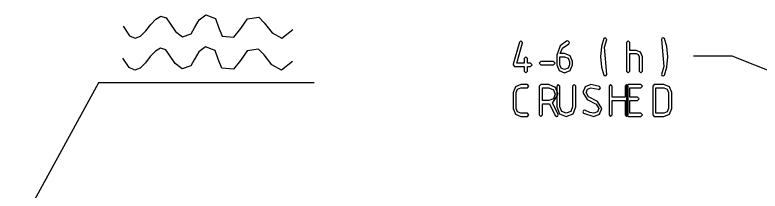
# Model space of a CAD drawing. Header units: metres. Extents: x 0 to 16.5, y 0 to 11.5.
# Drawn here: x 5.601 to 6.787, y 5.923 to 6.203 of the extents above; entities that cross this region are included whole.
import ezdxf

# ---------------------------------------------------------------- set-up
doc = ezdxf.new("R2010")
doc.units = ezdxf.units.M

msp = doc.modelspace()

# ---------------------------------------------------------------- linework, layer by layer
for points in [[(5.7736, 6.185), (5.7834, 6.17), (5.7925, 6.1658), (5.801, 6.1693), (5.8092, 6.1776), (5.8172, 6.1876), (5.8251, 6.1963), (5.8333, 6.2009), (5.8417, 6.1982), (5.8478, 6.1897), (5.8564, 6.1768), (5.8676, 6.1684), (5.8814, 6.1731), (5.8869, 6.1826), (5.8944, 6.1953), (5.9051, 6.203), (5.9202, 6.1972), (5.9253, 6.1837), (5.931, 6.1692), (5.9496, 6.1674), (5.9606, 6.1814), (5.9713, 6.1969), (5.9893, 6.1993), (5.998, 6.1902), (6.0106, 6.1744), (6.026, 6.1661), (6.0433, 6.1796)], [(6.0427, 6.1288), (6.0254, 6.1154), (6.0101, 6.1236), (5.9976, 6.1395), (5.9888, 6.1486), (5.9708, 6.1461), (5.96, 6.1307), (5.9491, 6.1167), (5.9306, 6.1184), (5.9248, 6.1329), (5.9196, 6.1465), (5.9046, 6.1522), (5.8939, 6.1446), (5.8864, 6.1318), (5.8809, 6.1223), (5.8671, 6.1176), (5.8559, 6.126), (5.8473, 6.1389), (5.8412, 6.1474), (5.8327, 6.1501), (5.8246, 6.1456), (5.8166, 6.1368), (5.8087, 6.1269), (5.8005, 6.1186), (5.7919, 6.1151), (5.7829, 6.1193), (5.7731, 6.1343)], [(7.0233, 6.0264), (6.7427, 6.1373), (6.6813, 6.1373)], [(6.0774, 6.0949), (5.7341, 6.0949), (5.6011, 5.8523)]]:
    msp.add_lwpolyline(points)
for points in [[(6.3964, 6.1212), (6.4116, 6.1212), (6.4116, 6.1136), (6.4142, 6.1111), (6.4167, 6.1136), (6.4167, 6.1212), (6.4216, 6.1212), (6.4243, 6.1238), (6.4216, 6.1262), (6.4167, 6.1262), (6.4167, 6.1338), (6.4142, 6.1364), (6.4116, 6.1338), (6.4116, 6.1262), (6.3997, 6.1262), (6.4089, 6.1584), (6.4091, 6.1592), (6.4065, 6.1617), (6.4041, 6.1598), (6.394, 6.1245), (6.3939, 6.1238), (6.3964, 6.1212)], [(6.4787, 6.1612), (6.4691, 6.154), (6.4634, 6.1389), (6.4634, 6.1236), (6.4671, 6.1148), (6.476, 6.1111), (6.4849, 6.1148), (6.4886, 6.1238), (6.4886, 6.1288), (6.485, 6.1378), (6.476, 6.1415), (6.4686, 6.1415), (6.4724, 6.1503), (6.4824, 6.157), (6.4836, 6.1592), (6.4811, 6.1617), (6.4787, 6.1612)], [(6.5393, 6.1516), (6.5429, 6.1642), (6.5403, 6.1667), (6.5382, 6.1656), (6.5344, 6.1529), (6.5328, 6.1364), (6.5344, 6.1199), (6.5382, 6.1073), (6.5403, 6.1061), (6.5422, 6.1069), (6.5429, 6.1086), (6.5393, 6.1516)], [(6.5745, 6.1136), (6.577, 6.1111), (6.5795, 6.1136), (6.5795, 6.1415), (6.5896, 6.1415), (6.5932, 6.14), (6.5947, 6.1364), (6.5947, 6.1136), (6.5972, 6.1111), (6.5997, 6.1136), (6.5997, 6.1366), (6.5967, 6.1436), (6.5896, 6.1465), (6.5795, 6.1465), (6.5795, 6.1592), (6.577, 6.1617), (6.5745, 6.1592), (6.5745, 6.1136)], [(6.6336, 6.1212), (6.63, 6.1086), (6.6308, 6.1069), (6.6326, 6.1061), (6.6347, 6.1073), (6.6385, 6.1199), (6.6401, 6.1364), (6.6385, 6.1529), (6.6347, 6.1656), (6.6326, 6.1667), (6.6308, 6.166), (6.63, 6.1642), (6.6336, 6.1212)], [(6.476, 6.1364), (6.4814, 6.1343), (6.4836, 6.1288), (6.4836, 6.1238), (6.4814, 6.1183), (6.476, 6.1162), (6.4706, 6.1183), (6.4684, 6.1238), (6.4684, 6.1364), (6.476, 6.1364)], [(6.4608, 6.1264), (6.4583, 6.1288), (6.4381, 6.1288), (6.4356, 6.1264), (6.4381, 6.1238), (6.4583, 6.1238), (6.4608, 6.1264)], [(6.4065, 6.0923), (6.3976, 6.0886), (6.3939, 6.0796), (6.3939, 6.0543), (6.3976, 6.0454), (6.4065, 6.0417), (6.4167, 6.0417), (6.4192, 6.0442), (6.4167, 6.0467), (6.4065, 6.0467), (6.4012, 6.0489), (6.3989, 6.0543), (6.3989, 6.0796), (6.4012, 6.0851), (6.4065, 6.0872), (6.4167, 6.0872), (6.4192, 6.0897), (6.4167, 6.0923), (6.4065, 6.0923)], [(6.4659, 6.077), (6.4615, 6.0879), (6.4508, 6.0923), (6.4381, 6.0923), (6.4356, 6.0897), (6.4356, 6.0442), (6.4381, 6.0417), (6.4406, 6.0442), (6.4406, 6.0619), (6.4508, 6.0619), (6.4517, 6.0619), (6.4611, 6.0431), (6.4634, 6.0417), (6.4652, 6.0424), (6.4659, 6.0442), (6.4656, 6.0454), (6.4568, 6.063), (6.4659, 6.077)], [(6.4508, 6.0872), (6.458, 6.0842), (6.4609, 6.0771), (6.458, 6.0699), (6.4508, 6.0669), (6.4406, 6.0669), (6.4406, 6.0872), (6.4508, 6.0872)], [(6.4912, 6.0923), (6.4887, 6.0897), (6.4887, 6.0568), (6.4857, 6.0496), (6.4786, 6.0467), (6.4714, 6.0496), (6.4684, 6.0568), (6.4684, 6.0897), (6.4659, 6.0923), (6.4634, 6.0897), (6.4634, 6.0569), (6.4678, 6.0461), (6.4786, 6.0417), (6.4893, 6.0461), (6.4937, 6.0569), (6.4937, 6.0897), (6.4912, 6.0923)], [(6.5284, 6.0655), (6.5142, 6.0728), (6.51, 6.0796), (6.5123, 6.085), (6.5176, 6.0872), (6.5292, 6.0849), (6.5303, 6.0846), (6.5321, 6.0854), (6.5329, 6.0872), (6.5313, 6.0895), (6.5176, 6.0923), (6.5087, 6.0886), (6.505, 6.0796), (6.5118, 6.0684), (6.5262, 6.061), (6.5304, 6.0543), (6.5282, 6.0489), (6.5227, 6.0467), (6.516, 6.0478), (6.509, 6.0513), (6.5075, 6.0518), (6.5058, 6.051), (6.505, 6.0493), (6.5061, 6.0472), (6.5227, 6.0417), (6.5317, 6.0454), (6.5354, 6.0543), (6.5284, 6.0655)], [(6.5492, 6.0417), (6.5517, 6.0442), (6.5517, 6.067), (6.5721, 6.067), (6.5721, 6.0442), (6.5745, 6.0417), (6.577, 6.0442), (6.577, 6.0897), (6.5745, 6.0923), (6.5721, 6.0897), (6.5721, 6.0721), (6.5517, 6.0721), (6.5517, 6.0897), (6.5492, 6.0923), (6.5467, 6.0897), (6.5467, 6.0442), (6.5492, 6.0417)], [(6.577, 6.0417), (6.5972, 6.0417), (6.5997, 6.0442), (6.5972, 6.0467), (6.5795, 6.0467), (6.5795, 6.067), (6.5922, 6.067), (6.5947, 6.0695), (6.5922, 6.0721), (6.5795, 6.0721), (6.5795, 6.0872), (6.5972, 6.0872), (6.5997, 6.0897), (6.5972, 6.0923), (6.577, 6.0923), (6.5745, 6.0897), (6.5745, 6.0442), (6.577, 6.0417)], [(6.6162, 6.0442), (6.6186, 6.0417), (6.6338, 6.0417), (6.6428, 6.0454), (6.6465, 6.0543), (6.6465, 6.0796), (6.6428, 6.0886), (6.6338, 6.0923), (6.6186, 6.0923), (6.6162, 6.0897), (6.6162, 6.0442)], [(6.6338, 6.0872), (6.6393, 6.0851), (6.6415, 6.0796), (6.6415, 6.0543), (6.6393, 6.0489), (6.6338, 6.0467), (6.6212, 6.0467), (6.6212, 6.0872), (6.6338, 6.0872)]]:
    msp.add_lwpolyline(points, close=True)

doc.saveas('drawing.dxf')
